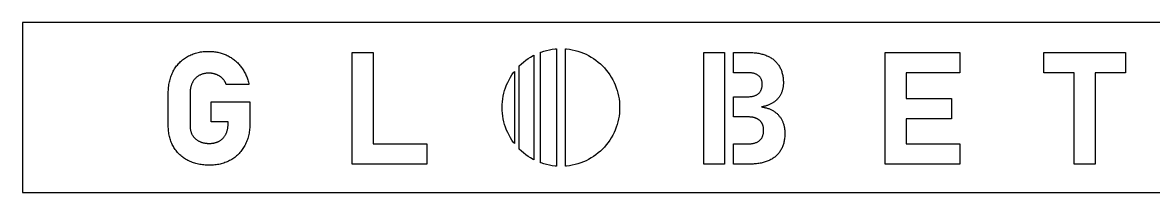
# Model space of a CAD drawing. Header units: metres. Extents: x 0 to 2000, y 0 to 150.
# Drawn here: x 0 to 1000, y 0 to 150 of the extents above; entities that cross this region are included whole.
import ezdxf

# ---------------------------------------------------------------- set-up
doc = ezdxf.new("R2010")
doc.units = ezdxf.units.M

msp = doc.modelspace()

# ---------------------------------------------------------------- linework, layer by layer
for p, q in [((2000, 150), (0, 150)), ((0, 150), (0, 0)), ((144.891, 119.488), (145.836, 120.039)), ((145.836, 120.039), (146.802, 120.562)), ((146.802, 120.562), (147.786, 121.053)), ((147.786, 121.053), (148.788, 121.512)), ((148.788, 121.512), (149.808, 121.94)), ((149.808, 121.94), (150.846, 122.336)), ((150.846, 122.336), (151.901, 122.7)), ((151.901, 122.7), (152.975, 123.033)), ((152.975, 123.033), (154.066, 123.334)), ((154.066, 123.334), (155.175, 123.603)), ((155.175, 123.603), (156.301, 123.841)), ((156.301, 123.841), (157.446, 124.047)), ((157.446, 124.047), (158.608, 124.221)), ((158.608, 124.221), (159.789, 124.364)), ((159.789, 124.364), (160.987, 124.474)), ((160.987, 124.474), (162.203, 124.554)), ((162.203, 124.554), (163.436, 124.601)), ((163.436, 124.601), (164.688, 124.617)), ((164.688, 124.617), (165.72, 124.604)), ((165.72, 124.604), (166.744, 124.567)), ((166.744, 124.567), (167.757, 124.504)), ((167.757, 124.504), (168.762, 124.416)), ((168.762, 124.416), (169.756, 124.303)), ((169.756, 124.303), (170.742, 124.165)), ((170.742, 124.165), (171.718, 124.002)), ((171.718, 124.002), (172.685, 123.814)), ((172.685, 123.814), (173.642, 123.6)), ((173.642, 123.6), (174.59, 123.362)), ((174.59, 123.362), (175.529, 123.098)), ((175.529, 123.098), (176.458, 122.809)), ((176.458, 122.809), (177.378, 122.495)), ((177.378, 122.495), (178.288, 122.156)), ((178.288, 122.156), (179.189, 121.792)), ((179.189, 121.792), (180.081, 121.403)), ((180.081, 121.403), (180.963, 120.989)), ((180.963, 120.989), (181.832, 120.552)), ((181.832, 120.552), (182.684, 120.094)), ((182.684, 120.094), (183.519, 119.615)), ((291.385, 25), (291.385, 123.599)), ((291.385, 123.599), (309.966, 123.599)), ((309.966, 123.599), (309.966, 42.903)), ((449.267, 119.602), (451.487, 120.86)), ((451.487, 120.86), (452, 121.118)), ((452, 121.118), (452, 28.882)), ((458, 123.774), (458.482, 123.96)), ((458, 26.2255), (458, 123.774)), ((458.482, 123.96), (460.905, 124.761)), ((460.905, 124.761), (463.365, 125.442)), ((463.365, 125.442), (465.855, 126.001)), ((465.855, 126.001), (468.37, 126.437)), ((468.37, 126.437), (470.903, 126.75)), ((470.903, 126.75), (472, 126.831)), ((472, 126.831), (472, 23.1695)), ((480, 126.831), (481.097, 126.75)), ((480, 23.1695), (480, 126.831)), ((481.097, 126.75), (483.63, 126.437)), ((483.63, 126.437), (486.145, 126.001)), ((486.145, 126.001), (488.635, 125.442)), ((488.635, 125.442), (491.095, 124.761)), ((491.095, 124.761), (493.518, 123.96)), ((493.518, 123.96), (495.9, 123.042)), ((495.9, 123.042), (498.233, 122.007)), ((498.233, 122.007), (500.513, 120.86)), ((500.513, 120.86), (502.733, 119.602)), ((602.388, 25), (602.388, 123.599)), ((602.388, 123.599), (620.8, 123.599)), ((620.8, 123.599), (620.8, 25)), ((628.8, 105.697), (628.8, 123.599)), ((628.8, 123.599), (642.601, 123.599)), ((642.601, 123.599), (643.716, 123.588)), ((643.716, 123.588), (644.812, 123.555)), ((644.812, 123.555), (645.889, 123.501)), ((645.889, 123.501), (646.946, 123.424)), ((646.946, 123.424), (647.985, 123.326)), ((647.985, 123.326), (649.004, 123.206)), ((649.004, 123.206), (650.003, 123.064)), ((650.003, 123.064), (650.984, 122.901)), ((650.984, 122.901), (651.945, 122.715)), ((651.945, 122.715), (652.887, 122.508)), ((652.887, 122.508), (653.81, 122.279)), ((653.81, 122.279), (654.714, 122.028)), ((654.714, 122.028), (655.598, 121.755)), ((655.598, 121.755), (656.463, 121.461)), ((656.463, 121.461), (657.309, 121.144)), ((657.309, 121.144), (658.136, 120.806)), ((658.136, 120.806), (658.943, 120.446)), ((658.943, 120.446), (659.73, 120.065)), ((659.73, 120.065), (660.494, 119.665)), ((762.79, 25), (762.79, 123.599)), ((762.79, 123.599), (828.839, 123.599)), ((828.839, 123.599), (828.839, 105.697)), ((903.141, 105.697), (903.141, 123.599)), ((903.141, 123.599), (975.429, 123.599)), ((975.429, 123.599), (975.429, 105.697)), ((134.94, 109.948), (135.552, 110.838)), ((135.552, 110.838), (136.19, 111.702)), ((136.19, 111.702), (136.853, 112.54)), ((136.853, 112.54), (137.542, 113.352)), ((137.542, 113.352), (138.256, 114.138)), ((138.256, 114.138), (138.996, 114.898)), ((138.996, 114.898), (139.761, 115.632)), ((139.761, 115.632), (140.553, 116.339)), ((140.553, 116.339), (141.369, 117.021)), ((141.369, 117.021), (142.211, 117.677)), ((142.211, 117.677), (143.079, 118.306)), ((143.079, 118.306), (143.973, 118.91)), ((143.973, 118.91), (144.891, 119.488)), ((183.519, 119.615), (184.337, 119.115)), ((184.337, 119.115), (185.137, 118.594)), ((185.137, 118.594), (185.92, 118.052)), ((185.92, 118.052), (186.687, 117.49)), ((186.687, 117.49), (187.436, 116.906)), ((187.436, 116.906), (188.168, 116.302)), ((188.168, 116.302), (188.883, 115.676)), ((188.883, 115.676), (189.58, 115.03)), ((189.58, 115.03), (190.261, 114.363)), ((190.261, 114.363), (190.924, 113.675)), ((190.924, 113.675), (191.571, 112.967)), ((191.571, 112.967), (192.2, 112.237)), ((192.2, 112.237), (192.812, 111.486)), ((192.812, 111.486), (193.407, 110.715)), ((193.407, 110.715), (193.982, 109.926)), ((439, 111.527), (439.23, 111.77)), ((439, 38.4725), (439, 111.527)), ((439.23, 111.77), (441.079, 113.529)), ((441.079, 113.529), (443.012, 115.197)), ((443.012, 115.197), (445.024, 116.767)), ((445.024, 116.767), (447.11, 118.236)), ((447.11, 118.236), (449.267, 119.602)), ((502.733, 119.602), (504.89, 118.236)), ((504.89, 118.236), (506.976, 116.767)), ((506.976, 116.767), (508.988, 115.197)), ((508.988, 115.197), (510.921, 113.529)), ((510.921, 113.529), (512.77, 111.77)), ((512.77, 111.77), (514.529, 109.921)), ((660.494, 119.665), (661.235, 119.244)), ((661.235, 119.244), (661.954, 118.805)), ((661.954, 118.805), (662.651, 118.345)), ((662.651, 118.345), (663.325, 117.865)), ((663.325, 117.865), (663.976, 117.366)), ((663.976, 117.366), (664.605, 116.848)), ((664.605, 116.848), (665.211, 116.309)), ((665.211, 116.309), (665.795, 115.751)), ((665.795, 115.751), (666.357, 115.173)), ((666.357, 115.173), (666.895, 114.575)), ((666.895, 114.575), (667.411, 113.958)), ((667.411, 113.958), (667.905, 113.321)), ((667.905, 113.321), (668.376, 112.664)), ((668.376, 112.664), (668.825, 111.987)), ((668.825, 111.987), (669.251, 111.291)), ((669.251, 111.291), (669.654, 110.577)), ((669.654, 110.577), (670.032, 109.846)), ((130.353, 99.8035), (130.675, 100.904)), ((130.675, 100.904), (131.029, 101.986)), ((131.029, 101.986), (131.413, 103.049)), ((131.413, 103.049), (131.828, 104.095)), ((131.828, 104.095), (132.274, 105.122)), ((132.274, 105.122), (132.75, 106.131)), ((132.75, 106.131), (133.257, 107.121)), ((133.257, 107.121), (133.792, 108.089)), ((133.792, 108.089), (134.353, 109.031)), ((134.353, 109.031), (134.94, 109.948)), ((152.133, 100.001), (151.813, 99.6131)), ((152.464, 100.377), (152.133, 100.001)), ((152.807, 100.74), (152.464, 100.377)), ((153.162, 101.09), (152.807, 100.74)), ((153.529, 101.428), (153.162, 101.09)), ((153.907, 101.753), (153.529, 101.428)), ((154.297, 102.065), (153.907, 101.753)), ((154.699, 102.365), (154.297, 102.065)), ((155.112, 102.652), (154.699, 102.365)), ((155.537, 102.926), (155.112, 102.652)), ((155.974, 103.188), (155.537, 102.926)), ((156.421, 103.436), (155.974, 103.188)), ((156.876, 103.669), (156.421, 103.436)), ((157.339, 103.886), (156.876, 103.669)), ((157.811, 104.089), (157.339, 103.886)), ((158.291, 104.277), (157.811, 104.089)), ((158.779, 104.449), (158.291, 104.277)), ((159.275, 104.607), (158.779, 104.449)), ((159.779, 104.75), (159.275, 104.607)), ((160.292, 104.877), (159.779, 104.75)), ((160.813, 104.99), (160.292, 104.877)), ((161.342, 105.088), (160.813, 104.99)), ((161.879, 105.17), (161.342, 105.088)), ((162.424, 105.238), (161.879, 105.17)), ((162.978, 105.29), (162.424, 105.238)), ((163.54, 105.328), (162.978, 105.29)), ((164.11, 105.35), (163.54, 105.328)), ((164.688, 105.358), (164.11, 105.35)), ((165.086, 105.354), (164.688, 105.358)), ((165.483, 105.342), (165.086, 105.354)), ((165.877, 105.321), (165.483, 105.342)), ((166.271, 105.292), (165.877, 105.321)), ((166.662, 105.255), (166.271, 105.292)), ((167.052, 105.21), (166.662, 105.255)), ((167.44, 105.157), (167.052, 105.21)), ((167.827, 105.095), (167.44, 105.157)), ((168.212, 105.025), (167.827, 105.095)), ((168.595, 104.947), (168.212, 105.025)), ((168.977, 104.861), (168.595, 104.947)), ((169.357, 104.767), (168.977, 104.861)), ((169.735, 104.664), (169.357, 104.767)), ((170.112, 104.553), (169.735, 104.664)), ((170.487, 104.434), (170.112, 104.553)), ((170.86, 104.307), (170.487, 104.434)), ((171.232, 104.171), (170.86, 104.307)), ((171.6, 104.028), (171.232, 104.171)), ((171.963, 103.877), (171.6, 104.028)), ((172.32, 103.718), (171.963, 103.877)), ((172.671, 103.552), (172.32, 103.718)), ((173.017, 103.379), (172.671, 103.552)), ((173.357, 103.198), (173.017, 103.379)), ((173.691, 103.01), (173.357, 103.198)), ((174.02, 102.814), (173.691, 103.01)), ((174.343, 102.61), (174.02, 102.814)), ((174.661, 102.399), (174.343, 102.61)), ((174.972, 102.181), (174.661, 102.399)), ((175.279, 101.955), (174.972, 102.181)), ((175.579, 101.721), (175.279, 101.955)), ((175.874, 101.48), (175.579, 101.721)), ((176.163, 101.232), (175.874, 101.48)), ((176.447, 100.976), (176.163, 101.232)), ((176.725, 100.712), (176.447, 100.976)), ((176.996, 100.442), (176.725, 100.712)), ((177.257, 100.166), (176.996, 100.442)), ((177.51, 99.884), (177.257, 100.166)), ((193.982, 109.926), (194.535, 109.122)), ((194.535, 109.122), (195.066, 108.304)), ((195.066, 108.304), (195.574, 107.471)), ((195.574, 107.471), (196.06, 106.624)), ((196.06, 106.624), (196.524, 105.762)), ((196.524, 105.762), (196.965, 104.886)), ((196.965, 104.886), (197.385, 103.995)), ((197.385, 103.995), (197.781, 103.089)), ((197.781, 103.089), (198.156, 102.169)), ((198.156, 102.169), (198.508, 101.235)), ((198.508, 101.235), (198.838, 100.286)), ((198.838, 100.286), (199.146, 99.3219)), ((430.14, 99.5126), (431.398, 101.733)), ((431.398, 101.733), (432.764, 103.89)), ((432.764, 103.89), (434.233, 105.976)), ((434.233, 105.976), (435, 106.959)), ((435, 106.959), (435, 43.0411)), ((514.529, 109.921), (516.197, 107.988)), ((516.197, 107.988), (517.767, 105.976)), ((517.767, 105.976), (519.236, 103.89)), ((519.236, 103.89), (520.602, 101.733)), ((520.602, 101.733), (521.86, 99.5126)), ((641.991, 105.697), (628.8, 105.697)), ((642.66, 105.688), (641.991, 105.697)), ((643.311, 105.66), (642.66, 105.688)), ((643.944, 105.615), (643.311, 105.66)), ((644.559, 105.551), (643.944, 105.615)), ((645.156, 105.468), (644.559, 105.551)), ((645.735, 105.368), (645.156, 105.468)), ((646.295, 105.249), (645.735, 105.368)), ((646.838, 105.111), (646.295, 105.249)), ((647.362, 104.956), (646.838, 105.111)), ((647.869, 104.782), (647.362, 104.956)), ((648.357, 104.59), (647.869, 104.782)), ((648.828, 104.379), (648.357, 104.59)), ((649.28, 104.15), (648.828, 104.379)), ((649.714, 103.903), (649.28, 104.15)), ((650.13, 103.638), (649.714, 103.903)), ((650.528, 103.354), (650.13, 103.638)), ((650.908, 103.052), (650.528, 103.354)), ((651.268, 102.734), (650.908, 103.052)), ((651.606, 102.401), (651.268, 102.734)), ((651.923, 102.053), (651.606, 102.401)), ((652.217, 101.691), (651.923, 102.053)), ((652.49, 101.315), (652.217, 101.691)), ((652.741, 100.924), (652.49, 101.315)), ((652.97, 100.518), (652.741, 100.924)), ((653.177, 100.098), (652.97, 100.518)), ((653.363, 99.663), (653.177, 100.098)), ((670.032, 109.846), (670.386, 109.098)), ((670.386, 109.098), (670.715, 108.334)), ((670.715, 108.334), (671.02, 107.553)), ((671.02, 107.553), (671.301, 106.755)), ((671.301, 106.755), (671.557, 105.941)), ((671.557, 105.941), (671.789, 105.11)), ((671.789, 105.11), (671.996, 104.262)), ((671.996, 104.262), (672.179, 103.398)), ((672.179, 103.398), (672.338, 102.517)), ((672.338, 102.517), (672.472, 101.619)), ((672.472, 101.619), (672.582, 100.705)), ((672.582, 100.705), (672.667, 99.7739)), ((828.839, 105.697), (781.371, 105.697)), ((781.371, 105.697), (781.371, 82.912)), ((929.994, 105.697), (903.141, 105.697)), ((929.994, 25), (929.994, 105.697)), ((975.429, 105.697), (948.575, 105.697)), ((948.575, 105.697), (948.575, 25)), ((128.831, 89.0773), (128.877, 90.3423)), ((128.877, 90.3423), (128.954, 91.589)), ((128.954, 91.589), (129.062, 92.8174)), ((129.062, 92.8174), (129.2, 94.0275)), ((129.2, 94.0275), (129.369, 95.2193)), ((129.369, 95.2193), (129.569, 96.3928)), ((129.569, 96.3928), (129.799, 97.548)), ((129.799, 97.548), (130.061, 98.6849)), ((130.061, 98.6849), (130.353, 99.8035)), ((148.188, 90.1838), (148.138, 89.599)), ((148.253, 90.7601), (148.188, 90.1838)), ((148.332, 91.328), (148.253, 90.7601)), ((148.425, 91.8874), (148.332, 91.328)), ((148.532, 92.4384), (148.425, 91.8874)), ((148.654, 92.981), (148.532, 92.4384)), ((148.79, 93.515), (148.654, 92.981)), ((148.94, 94.0407), (148.79, 93.515)), ((149.104, 94.5578), (148.94, 94.0407)), ((149.283, 95.0666), (149.104, 94.5578)), ((149.477, 95.5668), (149.283, 95.0666)), ((149.684, 96.0587), (149.477, 95.5668)), ((149.906, 96.5421), (149.684, 96.0587)), ((150.142, 97.017), (149.906, 96.5421)), ((150.391, 97.4814), (150.142, 97.017)), ((150.652, 97.9331), (150.391, 97.4814)), ((150.925, 98.3721), (150.652, 97.9331)), ((151.209, 98.7984), (150.925, 98.3721)), ((151.506, 99.2121), (151.209, 98.7984)), ((151.813, 99.6131), (151.506, 99.2121)), ((177.753, 99.5963), (177.51, 99.884)), ((177.987, 99.3027), (177.753, 99.5963)), ((178.212, 99.0033), (177.987, 99.3027)), ((178.428, 98.698), (178.212, 99.0033)), ((178.634, 98.3868), (178.428, 98.698)), ((178.832, 98.0697), (178.634, 98.3868)), ((179.02, 97.7468), (178.832, 98.0697)), ((179.199, 97.418), (179.02, 97.7468)), ((179.369, 97.0833), (179.199, 97.418)), ((179.53, 96.7428), (179.369, 97.0833)), ((179.682, 96.3964), (179.53, 96.7428)), ((179.824, 96.0441), (179.682, 96.3964)), ((179.958, 95.686), (179.824, 96.0441)), ((180.082, 95.322), (179.958, 95.686)), ((200.154, 95.322), (180.082, 95.322)), ((199.146, 99.3219), (199.431, 98.3437)), ((199.431, 98.3437), (199.695, 97.351)), ((199.695, 97.351), (199.935, 96.3438)), ((199.935, 96.3438), (200.154, 95.322)), ((425.558, 87.635), (426.239, 90.0948)), ((426.239, 90.0948), (427.04, 92.5183)), ((427.04, 92.5183), (427.958, 94.8995)), ((427.958, 94.8995), (428.993, 97.2329)), ((428.993, 97.2329), (430.14, 99.5126)), ((521.86, 99.5126), (523.007, 97.2329)), ((523.007, 97.2329), (524.042, 94.8995)), ((524.042, 94.8995), (524.96, 92.5183)), ((524.96, 92.5183), (525.761, 90.0948)), ((525.761, 90.0948), (526.442, 87.635)), ((652.741, 89.8091), (652.97, 90.2589)), ((652.97, 90.2589), (653.177, 90.7252)), ((653.177, 90.7252), (653.363, 91.2079)), ((653.526, 99.2137), (653.363, 99.663)), ((653.363, 91.2079), (653.526, 91.707)), ((653.668, 98.7498), (653.526, 99.2137)), ((653.526, 91.707), (653.668, 92.2226)), ((653.788, 98.2714), (653.668, 98.7498)), ((653.668, 92.2226), (653.788, 92.7546)), ((653.887, 97.7784), (653.788, 98.2714)), ((653.788, 92.7546), (653.887, 93.303)), ((653.963, 97.2709), (653.887, 97.7784)), ((653.887, 93.303), (653.963, 93.8679)), ((654.017, 96.7488), (653.963, 97.2709)), ((653.963, 93.8679), (654.017, 94.4491)), ((654.05, 96.2122), (654.017, 96.7488)), ((654.017, 94.4491), (654.05, 95.0469)), ((654.061, 95.661), (654.05, 96.2122)), ((654.05, 95.0469), (654.061, 95.661)), ((671.991, 90.5573), (671.826, 89.9752)), ((672.14, 91.1485), (671.991, 90.5573)), ((672.274, 91.7488), (672.14, 91.1485)), ((672.392, 92.3583), (672.274, 91.7488)), ((672.494, 92.977), (672.392, 92.3583)), ((672.581, 93.6048), (672.494, 92.977)), ((672.651, 94.2417), (672.581, 93.6048)), ((672.706, 94.8878), (672.651, 94.2417)), ((672.667, 99.7739), (672.728, 98.8262)), ((672.746, 95.5431), (672.706, 94.8878)), ((672.728, 98.8262), (672.765, 97.862)), ((672.769, 96.2074), (672.746, 95.5431)), ((672.765, 97.862), (672.777, 96.881)), ((672.777, 96.881), (672.769, 96.2074)), ((128.816, 87.794), (128.831, 89.0773)), ((128.816, 58.703), (128.816, 87.794)), ((148.081, 88.4041), (148.074, 87.794)), ((148.074, 87.794), (148.074, 58.703)), ((148.103, 89.0058), (148.081, 88.4041)), ((148.138, 89.599), (148.103, 89.0058)), ((166.791, 62.229), (166.791, 80.132)), ((166.791, 80.132), (200.968, 80.132)), ((200.968, 80.132), (200.968, 60.873)), ((424.063, 77.5515), (424.25, 80.0969)), ((424.25, 80.0969), (424.563, 82.63)), ((424.563, 82.63), (424.999, 85.1447)), ((424.999, 85.1447), (425.558, 87.635)), ((526.442, 87.635), (527.001, 85.1447)), ((527.001, 85.1447), (527.437, 82.63)), ((527.437, 82.63), (527.75, 80.0969)), ((527.75, 80.0969), (527.937, 77.5515)), ((628.8, 66.637), (628.8, 84.539)), ((628.8, 84.539), (641.991, 84.539)), ((641.991, 84.539), (642.66, 84.5491)), ((642.66, 84.5491), (643.311, 84.5793)), ((643.311, 84.5793), (643.944, 84.6298)), ((643.944, 84.6298), (644.559, 84.7004)), ((644.559, 84.7004), (645.156, 84.7912)), ((645.156, 84.7912), (645.735, 84.9022)), ((645.735, 84.9022), (646.295, 85.0334)), ((646.295, 85.0334), (646.838, 85.1848)), ((646.838, 85.1848), (647.362, 85.3563)), ((647.362, 85.3563), (647.869, 85.548)), ((647.869, 85.548), (648.357, 85.7599)), ((648.357, 85.7599), (648.828, 85.9919)), ((648.828, 85.9919), (649.28, 86.2442)), ((649.28, 86.2442), (649.714, 86.5166)), ((649.714, 86.5166), (650.13, 86.8092)), ((650.13, 86.8092), (650.528, 87.122)), ((650.528, 87.122), (650.908, 87.455)), ((650.908, 87.455), (651.268, 87.8063)), ((651.268, 87.8063), (651.606, 88.174)), ((651.606, 88.174), (651.923, 88.5581)), ((651.923, 88.5581), (652.217, 88.9587)), ((652.217, 88.9587), (652.49, 89.3757)), ((652.49, 89.3757), (652.741, 89.8091)), ((664.887, 80.0782), (664.398, 79.7266)), ((665.361, 80.4408), (664.887, 80.0782)), ((665.822, 80.8144), (665.361, 80.4408)), ((666.268, 81.1991), (665.822, 80.8144)), ((666.7, 81.5948), (666.268, 81.1991)), ((667.117, 82.0015), (666.7, 81.5948)), ((667.521, 82.4192), (667.117, 82.0015)), ((667.909, 82.848), (667.521, 82.4192)), ((668.284, 83.2878), (667.909, 82.848)), ((668.644, 83.7386), (668.284, 83.2878)), ((668.99, 84.2004), (668.644, 83.7386)), ((669.322, 84.6733), (668.99, 84.2004)), ((669.639, 85.1572), (669.322, 84.6733)), ((669.942, 85.6521), (669.639, 85.1572)), ((670.231, 86.158), (669.942, 85.6521)), ((670.505, 86.675), (670.231, 86.158)), ((670.765, 87.2021), (670.505, 86.675)), ((671.008, 87.7385), (670.765, 87.2021)), ((671.236, 88.2839), (671.008, 87.7385)), ((671.448, 88.8385), (671.236, 88.2839)), ((671.645, 89.4023), (671.448, 88.8385)), ((671.826, 89.9752), (671.645, 89.4023)), ((781.371, 82.912), (821.38, 82.912)), ((821.38, 82.912), (821.38, 65.009)), ((424, 75), (424.063, 77.5515)), ((424.063, 72.4485), (424, 75)), ((424.25, 69.9031), (424.063, 72.4485)), ((527.937, 72.4485), (527.75, 69.9031)), ((527.937, 77.5515), (528, 75)), ((528, 75), (527.937, 72.4485)), ((654.163, 75.6461), (653.451, 75.52)), ((653.451, 75.52), (654.211, 75.4087)), ((654.863, 75.7849), (654.163, 75.6461)), ((654.211, 75.4087), (654.957, 75.2822)), ((655.55, 75.9363), (654.863, 75.7849)), ((654.957, 75.2822), (655.691, 75.1404)), ((656.225, 76.1004), (655.55, 75.9363)), ((655.691, 75.1404), (656.411, 74.9833)), ((656.889, 76.2771), (656.225, 76.1004)), ((656.411, 74.9833), (657.119, 74.811)), ((657.539, 76.4665), (656.889, 76.2771)), ((657.119, 74.811), (657.814, 74.6234)), ((658.178, 76.6686), (657.539, 76.4665)), ((657.814, 74.6234), (658.496, 74.4206)), ((658.805, 76.8834), (658.178, 76.6686)), ((658.496, 74.4206), (659.165, 74.2025)), ((659.419, 77.1108), (658.805, 76.8834)), ((659.165, 74.2025), (659.821, 73.9692)), ((660.021, 77.3509), (659.419, 77.1108)), ((659.821, 73.9692), (660.465, 73.7206)), ((660.611, 77.6036), (660.021, 77.3509)), ((660.465, 73.7206), (661.095, 73.4567)), ((661.189, 77.869), (660.611, 77.6036)), ((661.095, 73.4567), (661.712, 73.1775)), ((661.754, 78.1471), (661.189, 77.869)), ((661.712, 73.1775), (662.317, 72.8831)), ((662.307, 78.4378), (661.754, 78.1471)), ((662.849, 78.7412), (662.307, 78.4378)), ((662.317, 72.8831), (662.909, 72.5735)), ((663.377, 79.0573), (662.849, 78.7412)), ((662.909, 72.5735), (663.487, 72.2486)), ((663.894, 79.386), (663.377, 79.0573)), ((663.487, 72.2486), (664.053, 71.9084)), ((664.398, 79.7266), (663.894, 79.386)), ((664.053, 71.9084), (664.606, 71.553)), ((664.606, 71.553), (665.145, 71.1836)), ((665.145, 71.1836), (665.668, 70.8013)), ((665.668, 70.8013), (666.176, 70.4061)), ((666.176, 70.4061), (666.668, 69.9979)), ((181.709, 62.229), (166.791, 62.229)), ((181.702, 59.9766), (181.709, 60.602)), ((181.709, 60.602), (181.709, 62.229)), ((200.968, 60.873), (200.953, 59.5896)), ((424.563, 67.37), (424.25, 69.9031)), ((424.999, 64.8553), (424.563, 67.37)), ((425.558, 62.365), (424.999, 64.8553)), ((426.239, 59.9052), (425.558, 62.365)), ((526.442, 62.365), (525.761, 59.9052)), ((527.001, 64.8553), (526.442, 62.365)), ((527.437, 67.37), (527.001, 64.8553)), ((527.75, 69.9031), (527.437, 67.37)), ((641.991, 66.637), (628.8, 66.637)), ((642.482, 66.6322), (641.991, 66.637)), ((642.964, 66.6178), (642.482, 66.6322)), ((643.438, 66.5937), (642.964, 66.6178)), ((643.904, 66.56), (643.438, 66.5937)), ((644.361, 66.5168), (643.904, 66.56)), ((644.811, 66.4638), (644.361, 66.5168)), ((645.252, 66.4013), (644.811, 66.4638)), ((645.685, 66.3292), (645.252, 66.4013)), ((646.11, 66.2474), (645.685, 66.3292)), ((646.526, 66.156), (646.11, 66.2474)), ((646.935, 66.055), (646.526, 66.156)), ((647.335, 65.9444), (646.935, 66.055)), ((647.727, 65.8242), (647.335, 65.9444)), ((648.11, 65.6943), (647.727, 65.8242)), ((648.486, 65.5548), (648.11, 65.6943)), ((648.853, 65.4057), (648.486, 65.5548)), ((649.212, 65.247), (648.853, 65.4057)), ((649.562, 65.0791), (649.212, 65.247)), ((649.902, 64.9026), (649.562, 65.0791)), ((650.232, 64.7173), (649.902, 64.9026)), ((650.552, 64.5234), (650.232, 64.7173)), ((650.861, 64.3208), (650.552, 64.5234)), ((651.161, 64.1095), (650.861, 64.3208)), ((651.45, 63.8895), (651.161, 64.1095)), ((651.73, 63.6608), (651.45, 63.8895)), ((651.999, 63.4235), (651.73, 63.6608)), ((652.258, 63.1774), (651.999, 63.4235)), ((652.507, 62.9227), (652.258, 63.1774)), ((652.746, 62.6593), (652.507, 62.9227)), ((652.975, 62.3872), (652.746, 62.6593)), ((653.194, 62.1064), (652.975, 62.3872)), ((653.403, 61.817), (653.194, 62.1064)), ((653.602, 61.5188), (653.403, 61.817)), ((653.79, 61.212), (653.602, 61.5188)), ((653.968, 60.8971), (653.79, 61.212)), ((654.136, 60.5746), (653.968, 60.8971)), ((654.292, 60.2447), (654.136, 60.5746)), ((654.438, 59.9073), (654.292, 60.2447)), ((666.668, 69.9979), (667.145, 69.5769)), ((667.145, 69.5769), (667.606, 69.1429)), ((667.606, 69.1429), (668.052, 68.696)), ((668.052, 68.696), (668.482, 68.2362)), ((668.482, 68.2362), (668.897, 67.7635)), ((668.897, 67.7635), (669.296, 67.2779)), ((669.296, 67.2779), (669.68, 66.7794)), ((669.68, 66.7794), (670.049, 66.2679)), ((670.049, 66.2679), (670.401, 65.7436)), ((670.401, 65.7436), (670.739, 65.2063)), ((670.739, 65.2063), (671.061, 64.6561)), ((671.061, 64.6561), (671.367, 64.093)), ((671.367, 64.093), (671.658, 63.517)), ((671.658, 63.517), (671.933, 62.9292)), ((671.933, 62.9292), (672.191, 62.3307)), ((672.191, 62.3307), (672.433, 61.7214)), ((672.433, 61.7214), (672.658, 61.1012)), ((672.658, 61.1012), (672.866, 60.4703)), ((672.866, 60.4703), (673.058, 59.8286)), ((821.38, 65.009), (781.371, 65.009)), ((781.371, 65.009), (781.371, 42.903)), ((128.832, 57.4911), (128.816, 58.703)), ((128.878, 56.2965), (128.832, 57.4911)), ((128.956, 55.1193), (128.878, 56.2965)), ((129.066, 53.9595), (128.956, 55.1193)), ((129.206, 52.817), (129.066, 53.9595)), ((129.378, 51.6919), (129.206, 52.817)), ((129.58, 50.5841), (129.378, 51.6919)), ((129.815, 49.4937), (129.58, 50.5841)), ((148.074, 58.703), (148.081, 58.1643)), ((148.081, 58.1643), (148.103, 57.6331)), ((148.103, 57.6331), (148.139, 57.1093)), ((148.139, 57.1093), (148.19, 56.5931)), ((148.19, 56.5931), (148.256, 56.0844)), ((148.256, 56.0844), (148.336, 55.5832)), ((148.336, 55.5832), (148.43, 55.0895)), ((148.43, 55.0895), (148.539, 54.6033)), ((148.539, 54.6033), (148.663, 54.1246)), ((148.663, 54.1246), (148.801, 53.6534)), ((148.801, 53.6534), (148.954, 53.1897)), ((148.954, 53.1897), (149.121, 52.7335)), ((149.121, 52.7335), (149.303, 52.2848)), ((149.303, 52.2848), (149.5, 51.8436)), ((149.5, 51.8436), (149.71, 51.4099)), ((149.71, 51.4099), (149.936, 50.9837)), ((149.936, 50.9837), (150.176, 50.565)), ((150.176, 50.565), (150.43, 50.1558)), ((150.43, 50.1558), (150.695, 49.7579)), ((178.903, 49.981), (179.172, 50.4114)), ((179.172, 50.4114), (179.43, 50.8547)), ((179.43, 50.8547), (179.675, 51.311)), ((179.675, 51.311), (179.907, 51.7786)), ((179.907, 51.7786), (180.125, 52.2561)), ((180.125, 52.2561), (180.33, 52.7435)), ((180.33, 52.7435), (180.52, 53.2407)), ((180.52, 53.2407), (180.696, 53.7478)), ((180.696, 53.7478), (180.857, 54.2647)), ((180.857, 54.2647), (181.005, 54.7915)), ((181.005, 54.7915), (181.139, 55.3282)), ((181.139, 55.3282), (181.259, 55.8747)), ((181.259, 55.8747), (181.364, 56.4311)), ((181.364, 56.4311), (181.456, 56.9974)), ((181.456, 56.9974), (181.533, 57.5735)), ((181.533, 57.5735), (181.596, 58.1595)), ((181.596, 58.1595), (181.646, 58.7553)), ((181.646, 58.7553), (181.681, 59.361)), ((181.681, 59.361), (181.702, 59.9766)), ((199.984, 51.1114), (199.723, 49.9726)), ((200.215, 52.2684), (199.984, 51.1114)), ((200.415, 53.4434), (200.215, 52.2684)), ((200.584, 54.6365), (200.415, 53.4434)), ((200.722, 55.8477), (200.584, 54.6365)), ((200.83, 57.0769), (200.722, 55.8477)), ((200.907, 58.3242), (200.83, 57.0769)), ((200.953, 59.5896), (200.907, 58.3242)), ((427.04, 57.4817), (426.239, 59.9052)), ((427.958, 55.1005), (427.04, 57.4817)), ((428.993, 52.7671), (427.958, 55.1005)), ((430.14, 50.4874), (428.993, 52.7671)), ((431.398, 48.2666), (430.14, 50.4874)), ((521.86, 50.4874), (520.602, 48.2666)), ((523.007, 52.7671), (521.86, 50.4874)), ((524.042, 55.1005), (523.007, 52.7671)), ((524.96, 57.4817), (524.042, 55.1005)), ((525.761, 59.9052), (524.96, 57.4817)), ((654.573, 59.5623), (654.438, 59.9073)), ((654.697, 59.2099), (654.573, 59.5623)), ((654.577, 49.9484), (654.758, 50.4742)), ((654.81, 58.85), (654.697, 59.2099)), ((654.758, 50.4742), (654.915, 51.017)), ((654.913, 58.4825), (654.81, 58.85)), ((655.005, 58.1076), (654.913, 58.4825)), ((654.915, 51.017), (655.048, 51.577)), ((655.086, 57.7251), (655.005, 58.1076)), ((655.048, 51.577), (655.157, 52.1541)), ((655.156, 57.3352), (655.086, 57.7251)), ((655.215, 56.9377), (655.156, 57.3352)), ((655.157, 52.1541), (655.241, 52.7484)), ((655.264, 56.5328), (655.215, 56.9377)), ((655.241, 52.7484), (655.302, 53.3598)), ((655.302, 56.1203), (655.264, 56.5328)), ((655.328, 55.7004), (655.302, 56.1203)), ((655.302, 53.3598), (655.338, 53.9883)), ((655.345, 55.2729), (655.328, 55.7004)), ((655.338, 53.9883), (655.35, 54.634)), ((655.35, 54.838), (655.345, 55.2729)), ((655.35, 54.634), (655.35, 54.838)), ((673.058, 59.8286), (673.233, 59.176)), ((673.233, 59.176), (673.391, 58.5127)), ((673.391, 58.5127), (673.533, 57.8386)), ((673.533, 57.8386), (673.658, 57.1537)), ((673.658, 57.1537), (673.766, 56.458)), ((673.766, 56.458), (673.858, 55.7514)), ((673.858, 55.7514), (673.933, 55.0341)), ((673.933, 55.0341), (673.991, 54.3061)), ((673.991, 54.3061), (674.033, 53.5672)), ((674.054, 50.8651), (674.017, 49.8932)), ((674.033, 53.5672), (674.058, 52.8175)), ((674.066, 51.854), (674.054, 50.8651)), ((674.058, 52.8175), (674.066, 52.057)), ((674.066, 52.057), (674.066, 51.854)), ((130.08, 48.4206), (129.815, 49.4937)), ((130.376, 47.3649), (130.08, 48.4206)), ((130.704, 46.3266), (130.376, 47.3649)), ((131.063, 45.3056), (130.704, 46.3266)), ((131.453, 44.302), (131.063, 45.3056)), ((131.874, 43.3157), (131.453, 44.302)), ((132.326, 42.3468), (131.874, 43.3157)), ((132.81, 41.3952), (132.326, 42.3468)), ((133.325, 40.461), (132.81, 41.3952)), ((133.868, 39.5479), (133.325, 40.461)), ((150.695, 49.7579), (150.973, 49.3712)), ((150.973, 49.3712), (151.263, 48.9958)), ((151.263, 48.9958), (151.565, 48.6316)), ((151.565, 48.6316), (151.88, 48.2787)), ((151.88, 48.2787), (152.207, 47.9371)), ((152.207, 47.9371), (152.545, 47.6067)), ((152.545, 47.6067), (152.897, 47.2876)), ((152.897, 47.2876), (153.26, 46.9797)), ((153.26, 46.9797), (153.635, 46.6831)), ((153.635, 46.6831), (154.023, 46.3978)), ((154.023, 46.3978), (154.423, 46.1237)), ((154.423, 46.1237), (154.835, 45.8609)), ((154.835, 45.8609), (155.259, 45.6093)), ((155.259, 45.6093), (155.695, 45.369)), ((155.695, 45.369), (156.144, 45.14)), ((156.144, 45.14), (156.603, 44.9233)), ((156.603, 44.9233), (157.07, 44.7197)), ((157.07, 44.7197), (157.546, 44.5292)), ((157.546, 44.5292), (158.03, 44.3519)), ((158.03, 44.3519), (158.523, 44.1877)), ((158.523, 44.1877), (159.024, 44.0367)), ((159.024, 44.0367), (159.534, 43.8987)), ((159.534, 43.8987), (160.052, 43.774)), ((160.052, 43.774), (160.579, 43.6623)), ((160.579, 43.6623), (161.114, 43.5638)), ((161.114, 43.5638), (161.657, 43.4784)), ((161.657, 43.4784), (162.209, 43.4062)), ((162.209, 43.4062), (162.769, 43.3471)), ((162.769, 43.3471), (163.338, 43.3011)), ((163.338, 43.3011), (163.915, 43.2683)), ((163.915, 43.2683), (164.501, 43.2486)), ((164.501, 43.2486), (165.095, 43.242)), ((165.095, 43.242), (165.681, 43.2491)), ((165.681, 43.2491), (166.258, 43.2706)), ((166.258, 43.2706), (166.827, 43.3064)), ((166.827, 43.3064), (167.387, 43.3565)), ((167.387, 43.3565), (167.938, 43.4209)), ((167.938, 43.4209), (168.481, 43.4996)), ((168.481, 43.4996), (169.015, 43.5926)), ((169.015, 43.5926), (169.54, 43.7)), ((169.54, 43.7), (170.057, 43.8216)), ((170.057, 43.8216), (170.565, 43.9576)), ((170.565, 43.9576), (171.064, 44.1078)), ((171.064, 44.1078), (171.554, 44.2724)), ((171.554, 44.2724), (172.036, 44.4513)), ((172.036, 44.4513), (172.509, 44.6445)), ((172.509, 44.6445), (172.974, 44.852)), ((172.974, 44.852), (173.43, 45.0739)), ((173.43, 45.0739), (173.877, 45.31)), ((173.877, 45.31), (174.314, 45.5597)), ((174.314, 45.5597), (174.739, 45.8224)), ((174.739, 45.8224), (175.152, 46.098)), ((175.152, 46.098), (175.553, 46.3864)), ((175.553, 46.3864), (175.941, 46.6878)), ((175.941, 46.6878), (176.318, 47.0021)), ((176.318, 47.0021), (176.683, 47.3293)), ((176.683, 47.3293), (177.036, 47.6694)), ((177.036, 47.6694), (177.378, 48.0224)), ((177.378, 48.0224), (177.707, 48.3883)), ((177.707, 48.3883), (178.024, 48.7671)), ((178.024, 48.7671), (178.329, 49.1588)), ((178.329, 49.1588), (178.622, 49.5634)), ((178.622, 49.5634), (178.903, 49.981)), ((195.991, 40.5399), (195.43, 39.5942)), ((196.526, 41.512), (195.991, 40.5399)), ((197.033, 42.5063), (196.526, 41.512)), ((197.51, 43.5187), (197.033, 42.5063)), ((197.955, 44.5492), (197.51, 43.5187)), ((198.37, 45.5977), (197.955, 44.5492)), ((198.755, 46.6643), (198.37, 45.5977)), ((199.108, 47.749), (198.755, 46.6643)), ((199.431, 48.8517), (199.108, 47.749)), ((199.723, 49.9726), (199.431, 48.8517)), ((309.966, 42.903), (357.434, 42.903)), ((357.434, 42.903), (357.434, 25)), ((432.764, 46.1103), (431.398, 48.2666)), ((434.233, 44.0236), (432.764, 46.1103)), ((435, 43.0411), (434.233, 44.0236)), ((514.529, 40.0789), (512.77, 38.2304)), ((516.197, 42.0116), (514.529, 40.0789)), ((517.767, 44.0236), (516.197, 42.0116)), ((519.236, 46.1103), (517.767, 44.0236)), ((520.602, 48.2666), (519.236, 46.1103)), ((628.8, 25), (628.8, 42.903)), ((628.8, 42.903), (641.991, 42.903)), ((641.991, 42.903), (642.731, 42.9137)), ((642.731, 42.9137), (643.451, 42.9457)), ((643.451, 42.9457), (644.151, 42.9991)), ((644.151, 42.9991), (644.831, 43.0738)), ((644.831, 43.0738), (645.491, 43.1699)), ((645.491, 43.1699), (646.131, 43.2873)), ((646.131, 43.2873), (646.752, 43.4261)), ((646.752, 43.4261), (647.352, 43.5862)), ((647.352, 43.5862), (647.932, 43.7676)), ((647.932, 43.7676), (648.493, 43.9705)), ((648.493, 43.9705), (649.033, 44.1946)), ((649.033, 44.1946), (649.554, 44.4402)), ((649.554, 44.4402), (650.054, 44.707)), ((650.054, 44.707), (650.535, 44.9952)), ((650.535, 44.9952), (650.996, 45.3048)), ((650.996, 45.3048), (651.436, 45.6357)), ((651.436, 45.6357), (651.857, 45.988)), ((651.857, 45.988), (652.256, 46.3595)), ((652.256, 46.3595), (652.631, 46.7481)), ((652.631, 46.7481), (652.981, 47.1539)), ((652.981, 47.1539), (653.307, 47.5768)), ((653.307, 47.5768), (653.61, 48.0169)), ((653.61, 48.0169), (653.888, 48.4741)), ((653.888, 48.4741), (654.141, 48.9484)), ((654.141, 48.9484), (654.371, 49.4398)), ((654.371, 49.4398), (654.577, 49.9484)), ((671.984, 40.3172), (671.652, 39.548)), ((672.292, 41.1032), (671.984, 40.3172)), ((672.576, 41.9062), (672.292, 41.1032)), ((672.834, 42.726), (672.576, 41.9062)), ((673.068, 43.5628), (672.834, 42.726)), ((673.278, 44.4164), (673.068, 43.5628)), ((673.462, 45.287), (673.278, 44.4164)), ((673.623, 46.1744), (673.462, 45.287)), ((673.758, 47.0788), (673.623, 46.1744)), ((673.869, 48), (673.758, 47.0788)), ((673.955, 48.9382), (673.869, 48)), ((674.017, 49.8932), (673.955, 48.9382)), ((781.371, 42.903), (828.839, 42.903)), ((828.839, 42.903), (828.839, 25)), ((134.438, 38.6594), (133.868, 39.5479)), ((135.033, 37.7956), (134.438, 38.6594)), ((135.654, 36.9564), (135.033, 37.7956)), ((136.301, 36.1419), (135.654, 36.9564)), ((136.973, 35.352), (136.301, 36.1419)), ((137.671, 34.5867), (136.973, 35.352)), ((138.395, 33.8461), (137.671, 34.5867)), ((139.145, 33.1301), (138.395, 33.8461)), ((139.921, 32.4387), (139.145, 33.1301)), ((140.723, 31.772), (139.921, 32.4387)), ((141.55, 31.1299), (140.723, 31.772)), ((142.403, 30.5124), (141.55, 31.1299)), ((143.282, 29.9196), (142.403, 30.5124)), ((186.704, 30.294), (185.811, 29.6897)), ((187.572, 30.9245), (186.704, 30.294)), ((188.414, 31.5813), (187.572, 30.9245)), ((189.231, 32.2644), (188.414, 31.5813)), ((190.022, 32.9737), (189.231, 32.2644)), ((190.788, 33.7093), (190.022, 32.9737)), ((191.528, 34.4712), (190.788, 33.7093)), ((192.242, 35.2594), (191.528, 34.4712)), ((192.931, 36.0738), (192.242, 35.2594)), ((193.594, 36.9145), (192.931, 36.0738)), ((194.231, 37.7814), (193.594, 36.9145)), ((194.843, 38.6747), (194.231, 37.7814)), ((195.43, 39.5942), (194.843, 38.6747)), ((439.23, 38.2304), (439, 38.4725)), ((441.079, 36.4705), (439.23, 38.2304)), ((443.012, 34.8035), (441.079, 36.4705)), ((445.024, 33.2332), (443.012, 34.8035)), ((447.11, 31.7636), (445.024, 33.2332)), ((449.267, 30.3981), (447.11, 31.7636)), ((451.487, 29.1401), (449.267, 30.3981)), ((502.733, 30.3981), (500.513, 29.1401)), ((504.89, 31.7636), (502.733, 30.3981)), ((506.976, 33.2332), (504.89, 31.7636)), ((508.988, 34.8035), (506.976, 33.2332)), ((510.921, 36.4705), (508.988, 34.8035)), ((512.77, 38.2304), (510.921, 36.4705)), ((663.858, 30.2575), (663.157, 29.7967)), ((664.536, 30.7382), (663.858, 30.2575)), ((665.191, 31.2389), (664.536, 30.7382)), ((665.824, 31.7595), (665.191, 31.2389)), ((666.434, 32.3), (665.824, 31.7595)), ((667.022, 32.8605), (666.434, 32.3)), ((667.588, 33.4409), (667.022, 32.8605)), ((668.13, 34.0412), (667.588, 33.4409)), ((668.651, 34.6615), (668.13, 34.0412)), ((669.148, 35.3017), (668.651, 34.6615)), ((669.623, 35.9619), (669.148, 35.3017)), ((670.076, 36.642), (669.623, 35.9619)), ((670.506, 37.342), (670.076, 36.642)), ((670.913, 38.0604), (670.506, 37.342)), ((671.294, 38.7958), (670.913, 38.0604)), ((671.652, 39.548), (671.294, 38.7958)), ((144.187, 29.3514), (143.282, 29.9196)), ((145.118, 28.8079), (144.187, 29.3514)), ((146.074, 28.289), (145.118, 28.8079)), ((147.052, 27.7973), (146.074, 28.289)), ((148.048, 27.3354), (147.052, 27.7973)), ((149.061, 26.9033), (148.048, 27.3354)), ((150.092, 26.501), (149.061, 26.9033)), ((151.14, 26.1285), (150.092, 26.501)), ((152.207, 25.7858), (151.14, 26.1285)), ((153.29, 25.473), (152.207, 25.7858)), ((154.391, 25.1899), (153.29, 25.473)), ((155.51, 24.9366), (154.391, 25.1899)), ((156.647, 24.7131), (155.51, 24.9366)), ((157.801, 24.5194), (156.647, 24.7131)), ((158.973, 24.3555), (157.801, 24.5194)), ((160.162, 24.2214), (158.973, 24.3555)), ((161.369, 24.1171), (160.162, 24.2214)), ((162.593, 24.0426), (161.369, 24.1171)), ((163.835, 23.9979), (162.593, 24.0426)), ((165.095, 23.983), (163.835, 23.9979)), ((166.347, 23.9988), (165.095, 23.983)), ((167.58, 24.0464), (166.347, 23.9988)), ((168.796, 24.1255), (167.58, 24.0464)), ((169.995, 24.2364), (168.796, 24.1255)), ((171.175, 24.3789), (169.995, 24.2364)), ((172.337, 24.5531), (171.175, 24.3789)), ((173.482, 24.759), (172.337, 24.5531)), ((174.609, 24.9966), (173.482, 24.759)), ((175.718, 25.2658), (174.609, 24.9966)), ((176.809, 25.5667), (175.718, 25.2658)), ((177.882, 25.8993), (176.809, 25.5667)), ((178.938, 26.2636), (177.882, 25.8993)), ((179.975, 26.6595), (178.938, 26.2636)), ((180.995, 27.0871), (179.975, 26.6595)), ((181.997, 27.5464), (180.995, 27.0871)), ((182.981, 28.0374), (181.997, 27.5464)), ((183.947, 28.56), (182.981, 28.0374)), ((184.892, 29.1117), (183.947, 28.56)), ((185.811, 29.6897), (184.892, 29.1117)), ((357.434, 25), (291.385, 25)), ((452, 28.882), (451.487, 29.1401)), ((458.482, 26.0397), (458, 26.2255)), ((460.905, 25.2391), (458.482, 26.0397)), ((463.365, 24.5584), (460.905, 25.2391)), ((465.855, 23.9992), (463.365, 24.5584)), ((468.37, 23.5628), (465.855, 23.9992)), ((470.903, 23.2504), (468.37, 23.5628)), ((472, 23.1695), (470.903, 23.2504)), ((481.097, 23.2504), (480, 23.1695)), ((483.63, 23.5628), (481.097, 23.2504)), ((486.145, 23.9992), (483.63, 23.5628)), ((488.635, 24.5584), (486.145, 23.9992)), ((491.095, 25.2391), (488.635, 24.5584)), ((493.518, 26.0397), (491.095, 25.2391)), ((495.9, 26.9583), (493.518, 26.0397)), ((498.233, 27.9926), (495.9, 26.9583)), ((500.513, 29.1401), (498.233, 27.9926)), ((620.8, 25), (602.388, 25)), ((643.754, 25), (628.8, 25)), ((644.869, 25.0109), (643.754, 25)), ((645.966, 25.0436), (644.869, 25.0109)), ((647.043, 25.0982), (645.966, 25.0436)), ((648.101, 25.1746), (647.043, 25.0982)), ((649.141, 25.2728), (648.101, 25.1746)), ((650.161, 25.3928), (649.141, 25.2728)), ((651.162, 25.5346), (650.161, 25.3928)), ((652.145, 25.6982), (651.162, 25.5346)), ((653.108, 25.8837), (652.145, 25.6982)), ((654.052, 26.091), (653.108, 25.8837)), ((654.977, 26.3201), (654.052, 26.091)), ((655.884, 26.571), (654.977, 26.3201)), ((656.771, 26.8438), (655.884, 26.571)), ((657.639, 27.1384), (656.771, 26.8438)), ((658.489, 27.4548), (657.639, 27.1384)), ((659.319, 27.793), (658.489, 27.4548)), ((660.13, 28.153), (659.319, 27.793)), ((660.921, 28.534), (660.13, 28.153)), ((661.689, 28.935), (660.921, 28.534)), ((662.434, 29.3559), (661.689, 28.935)), ((663.157, 29.7967), (662.434, 29.3559)), ((828.839, 25), (762.79, 25)), ((948.575, 25), (929.994, 25)), ((0, 0), (2000, 0))]:
    msp.add_line(p, q)

doc.saveas('drawing.dxf')
